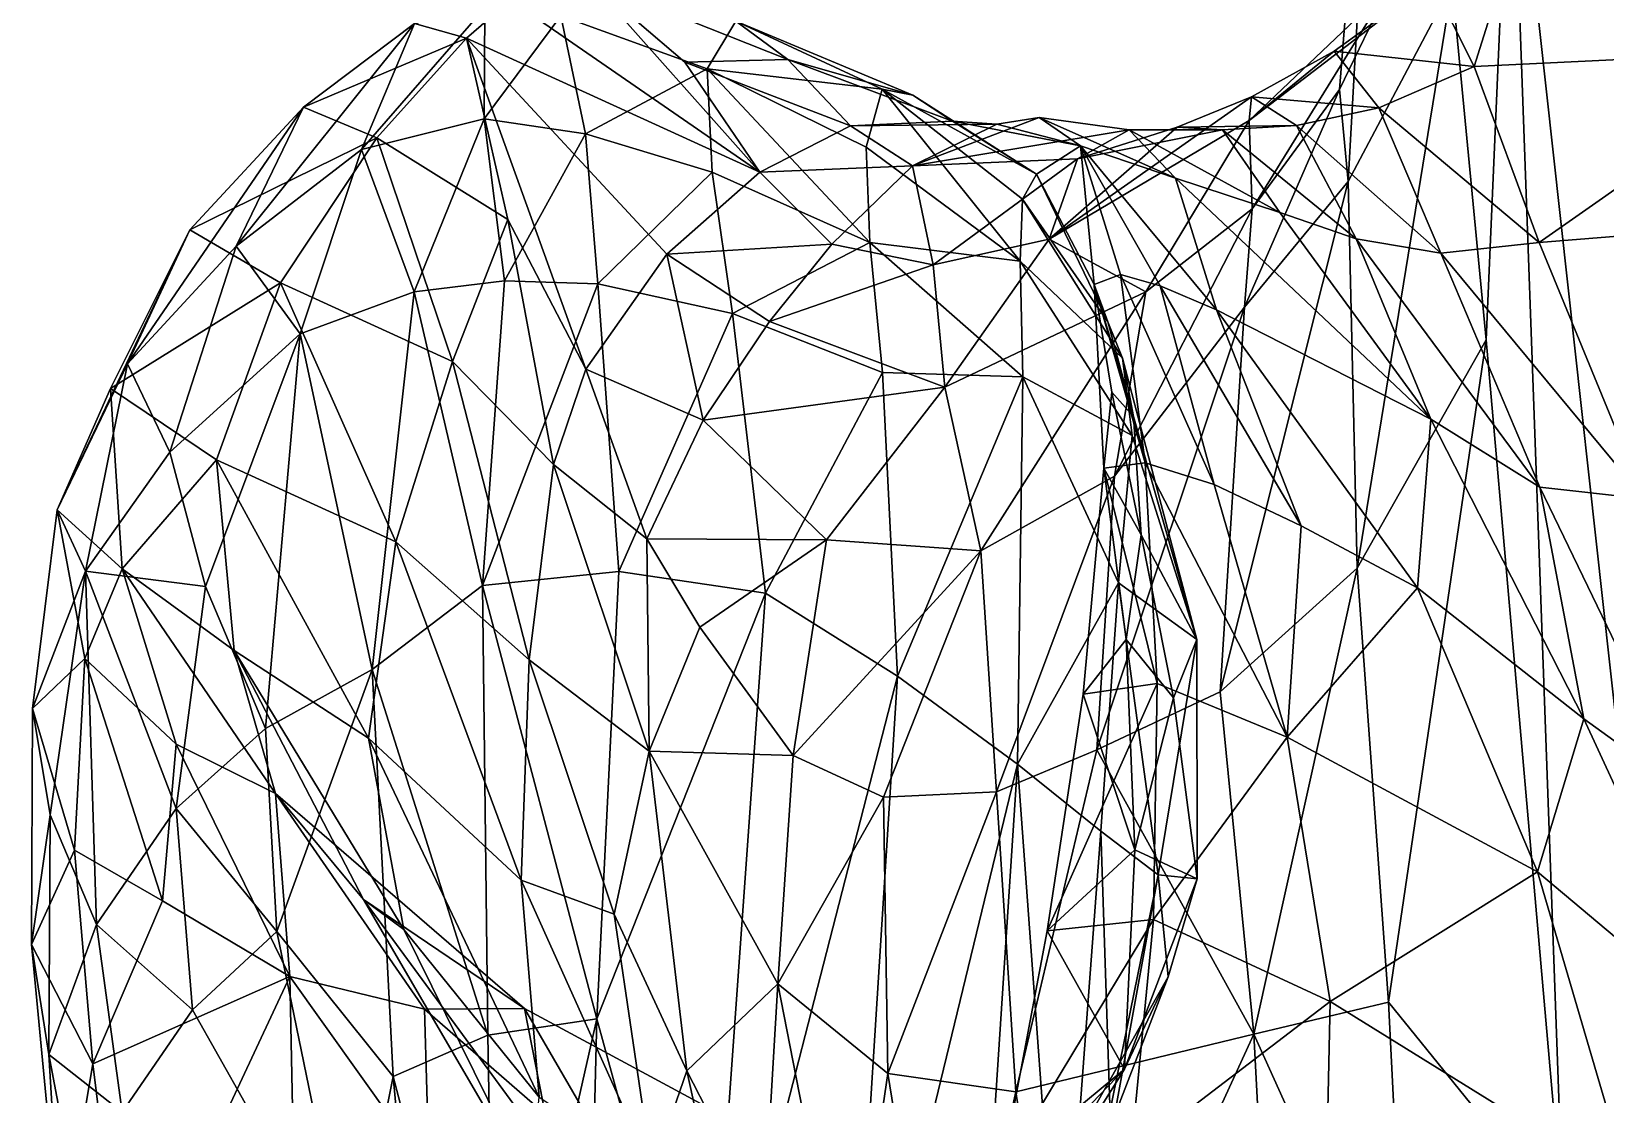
# Model space of a CAD drawing. Extents: x -1.1 to 1.1, y -4.3 to 7.3.
# Drawn here: x -0.6602 to -0.4434, y -1.5817 to -1.4353 of the extents above; entities that cross this region are included whole.
import ezdxf

# ---------------------------------------------------------------- set-up
doc = ezdxf.new("R2010")
doc.units = 0
doc.layers.add('T_REX$LWO', color=1, linetype='CONTINUOUS')

msp = doc.modelspace()

# ---------------------------------------------------------------- linework, layer by layer
at = {"layer": 'T_REX$LWO'}
for points in [[(-0.4257, -1.40792, 3.45188), (-0.36124, -1.44546, 3.61287), (-0.45991, -1.26953, 3.43461)], [(-0.39114, -1.29853, 3.60254), (-0.45991, -1.26953, 3.43461), (-0.36124, -1.44546, 3.61287)], [(-0.48005, -1.44331, 3.14597), (-0.47886, -1.45596, 3.19337), (-0.47366, -1.36311, 3.17914)], [(-0.4733, -1.42931, 3.09593), (-0.48005, -1.44331, 3.14597), (-0.47366, -1.36311, 3.17914)], [(-0.47366, -1.36311, 3.17914), (-0.47886, -1.45596, 3.19337), (-0.46455, -1.4289, 3.241)], [(-0.46455, -1.4289, 3.241), (-0.45985, -1.47778, 3.2816), (-0.45648, -1.39917, 3.32813)], [(-0.44925, -1.59869, 3.29243), (-0.45648, -1.39917, 3.32813), (-0.45985, -1.47778, 3.2816)], [(-0.43593, -1.58484, 3.38319), (-0.45648, -1.39917, 3.32813), (-0.44925, -1.59869, 3.29243)], [(-0.4257, -1.40792, 3.45188), (-0.45648, -1.39917, 3.32813), (-0.43593, -1.58484, 3.38319)], [(-0.45273, -1.4123, 2.99039), (-0.4078, -1.40958, 2.83703), (-0.41473, -1.43789, 2.9551)], [(-0.46151, -1.44014, 2.99179), (-0.46742, -1.42835, 3.0413), (-0.45273, -1.4123, 2.99039)], [(-0.45273, -1.4123, 2.99039), (-0.41473, -1.43789, 2.9551), (-0.46151, -1.44014, 2.99179)], [(-0.55985, -1.45469, 2.85414), (-0.58332, -1.4283, 2.72549), (-0.59421, -1.43094, 2.73567)], [(-0.57019, -1.43952, 2.78632), (-0.55603, -1.43918, 2.76975), (-0.58332, -1.4283, 2.72549)], [(-0.56315, -1.43389, 2.71621), (-0.58332, -1.4283, 2.72549), (-0.55603, -1.43918, 2.76975)], [(-0.55985, -1.45469, 2.85414), (-0.57019, -1.43952, 2.78632), (-0.58332, -1.4283, 2.72549)], [(-0.4733, -1.42931, 3.09593), (-0.46742, -1.42835, 3.0413), (-0.4925, -1.44758, 3.076)], [(-0.46742, -1.42835, 3.0413), (-0.48079, -1.43804, 3.03147), (-0.4925, -1.44758, 3.076)], [(-0.4925, -1.44758, 3.076), (-0.49208, -1.45975, 3.12853), (-0.4733, -1.42931, 3.09593)], [(-0.48005, -1.44331, 3.14597), (-0.4733, -1.42931, 3.09593), (-0.49208, -1.45975, 3.12853)], [(-0.46742, -1.42835, 3.0413), (-0.46151, -1.44014, 2.99179), (-0.48079, -1.43804, 3.03147)], [(-0.47886, -1.45596, 3.19337), (-0.4776, -1.50921, 3.23126), (-0.46455, -1.4289, 3.241)], [(-0.46455, -1.4289, 3.241), (-0.4776, -1.50921, 3.23126), (-0.45985, -1.47778, 3.2816)], [(-0.60743, -1.43423, 2.69529), (-0.59771, -1.43204, 2.68637), (-0.61472, -1.45155, 2.67427)], [(-0.59782, -1.44734, 2.66578), (-0.61472, -1.45155, 2.67427), (-0.59771, -1.43204, 2.68637)], [(-0.60026, -1.43623, 2.7441), (-0.59421, -1.43094, 2.73567), (-0.60743, -1.43423, 2.69529)], [(-0.60026, -1.43623, 2.7441), (-0.55985, -1.45469, 2.85414), (-0.59421, -1.43094, 2.73567)], [(-0.59771, -1.43204, 2.68637), (-0.58725, -1.43317, 2.67955), (-0.59782, -1.44734, 2.66578)], [(-0.61472, -1.45155, 2.67427), (-0.63195, -1.46488, 2.68906), (-0.60743, -1.43423, 2.69529)], [(-0.62268, -1.44576, 2.71026), (-0.60743, -1.43423, 2.69529), (-0.63195, -1.46488, 2.68906)], [(-0.60743, -1.43423, 2.69529), (-0.62268, -1.44576, 2.71026), (-0.60026, -1.43623, 2.7441)], [(-0.58388, -1.44943, 2.66192), (-0.59782, -1.44734, 2.66578), (-0.58725, -1.43317, 2.67955)], [(-0.56711, -1.44045, 2.67788), (-0.58725, -1.43317, 2.67955), (-0.56315, -1.43389, 2.71621)], [(-0.58725, -1.43317, 2.67955), (-0.56711, -1.44045, 2.67788), (-0.58388, -1.44943, 2.66192)], [(-0.56315, -1.43389, 2.71621), (-0.54303, -1.44327, 2.70991), (-0.56711, -1.44045, 2.67788)], [(-0.55603, -1.43918, 2.76975), (-0.53879, -1.44408, 2.74898), (-0.56315, -1.43389, 2.71621)], [(-0.54303, -1.44327, 2.70991), (-0.56315, -1.43389, 2.71621), (-0.53879, -1.44408, 2.74898)], [(-0.61259, -1.44996, 2.75614), (-0.60026, -1.43623, 2.7441), (-0.62268, -1.44576, 2.71026)], [(-0.60026, -1.43623, 2.7441), (-0.61259, -1.44996, 2.75614), (-0.59455, -1.4612, 2.80914)], [(-0.58382, -1.48184, 2.8788), (-0.60026, -1.43623, 2.7441), (-0.59455, -1.4612, 2.80914)], [(-0.58382, -1.48184, 2.8788), (-0.57266, -1.466, 2.86912), (-0.60026, -1.43623, 2.7441)], [(-0.57266, -1.466, 2.86912), (-0.55985, -1.45469, 2.85414), (-0.60026, -1.43623, 2.7441)], [(-0.48079, -1.43804, 3.03147), (-0.49217, -1.44431, 3.01486), (-0.4925, -1.44758, 3.076)], [(-0.48079, -1.43804, 3.03147), (-0.47466, -1.44583, 2.98161), (-0.49217, -1.44431, 3.01486)], [(-0.46151, -1.44014, 2.99179), (-0.47466, -1.44583, 2.98161), (-0.48079, -1.43804, 3.03147)], [(-0.46151, -1.44014, 2.99179), (-0.41473, -1.43789, 2.9551), (-0.45257, -1.46436, 2.94992)], [(-0.41473, -1.43789, 2.9551), (-0.38309, -1.45878, 2.92491), (-0.45257, -1.46436, 2.94992)], [(-0.56644, -1.45469, 2.6627), (-0.58388, -1.44943, 2.66192), (-0.56711, -1.44045, 2.67788)], [(-0.55603, -1.43918, 2.76975), (-0.57019, -1.43952, 2.78632), (-0.54739, -1.44831, 2.8268)], [(-0.55985, -1.45469, 2.85414), (-0.54739, -1.44831, 2.8268), (-0.57019, -1.43952, 2.78632)], [(-0.54521, -1.45127, 2.681), (-0.56711, -1.44045, 2.67788), (-0.54303, -1.44327, 2.70991)], [(-0.54521, -1.45127, 2.681), (-0.54474, -1.46438, 2.66809), (-0.56711, -1.44045, 2.67788)], [(-0.54474, -1.46438, 2.66809), (-0.56644, -1.45469, 2.6627), (-0.56711, -1.44045, 2.67788)], [(-0.54739, -1.44831, 2.8268), (-0.53332, -1.44768, 2.79139), (-0.55603, -1.43918, 2.76975)], [(-0.53879, -1.44408, 2.74898), (-0.55603, -1.43918, 2.76975), (-0.53332, -1.44768, 2.79139)], [(-0.46151, -1.44014, 2.99179), (-0.45257, -1.46436, 2.94992), (-0.47466, -1.44583, 2.98161)], [(-0.524, -1.46695, 2.68737), (-0.54521, -1.45127, 2.681), (-0.54303, -1.44327, 2.70991)], [(-0.53879, -1.44408, 2.74898), (-0.52178, -1.45495, 2.74921), (-0.54303, -1.44327, 2.70991)], [(-0.5237, -1.45839, 2.70639), (-0.54303, -1.44327, 2.70991), (-0.52178, -1.45495, 2.74921)], [(-0.5237, -1.45839, 2.70639), (-0.524, -1.46695, 2.68737), (-0.54303, -1.44327, 2.70991)], [(-0.47886, -1.45596, 3.19337), (-0.48005, -1.44331, 3.14597), (-0.49312, -1.47327, 3.17154)], [(-0.49208, -1.45975, 3.12853), (-0.49312, -1.47327, 3.17154), (-0.48005, -1.44331, 3.14597)], [(-0.53332, -1.44768, 2.79139), (-0.52178, -1.45495, 2.74921), (-0.53879, -1.44408, 2.74898)], [(-0.4925, -1.44758, 3.076), (-0.49217, -1.44431, 3.01486), (-0.52004, -1.4639, 3.01859)], [(-0.49217, -1.44431, 3.01486), (-0.50241, -1.44848, 2.99393), (-0.52004, -1.4639, 3.01859)], [(-0.49217, -1.44431, 3.01486), (-0.48598, -1.44825, 2.96547), (-0.50241, -1.44848, 2.99393)], [(-0.47466, -1.44583, 2.98161), (-0.48598, -1.44825, 2.96547), (-0.49217, -1.44431, 3.01486)], [(-0.63195, -1.46488, 2.68906), (-0.64693, -1.48107, 2.70442), (-0.62268, -1.44576, 2.71026)], [(-0.63834, -1.46265, 2.72689), (-0.62268, -1.44576, 2.71026), (-0.64693, -1.48107, 2.70442)], [(-0.62268, -1.44576, 2.71026), (-0.63834, -1.46265, 2.72689), (-0.61259, -1.44996, 2.75614)], [(-0.59782, -1.44734, 2.66578), (-0.60744, -1.47118, 2.65725), (-0.61472, -1.45155, 2.67427)], [(-0.59501, -1.46964, 2.65351), (-0.60744, -1.47118, 2.65725), (-0.59782, -1.44734, 2.66578)], [(-0.59782, -1.44734, 2.66578), (-0.58388, -1.44943, 2.66192), (-0.59501, -1.46964, 2.65351)], [(-0.53332, -1.44768, 2.79139), (-0.54739, -1.44831, 2.8268), (-0.52724, -1.44806, 2.83034)], [(-0.52141, -1.44714, 2.8653), (-0.52724, -1.44806, 2.83034), (-0.53885, -1.45382, 2.87947)], [(-0.50902, -1.44887, 2.91736), (-0.52141, -1.44714, 2.8653), (-0.53885, -1.45382, 2.87947)], [(-0.52178, -1.45495, 2.74921), (-0.53332, -1.44768, 2.79139), (-0.5157, -1.45107, 2.81149)], [(-0.52724, -1.44806, 2.83034), (-0.5157, -1.45107, 2.81149), (-0.53332, -1.44768, 2.79139)], [(-0.52141, -1.44714, 2.8653), (-0.5157, -1.45107, 2.81149), (-0.52724, -1.44806, 2.83034)], [(-0.50902, -1.44887, 2.91736), (-0.50264, -1.45551, 2.87042), (-0.52141, -1.44714, 2.8653)], [(-0.50264, -1.45551, 2.87042), (-0.5157, -1.45107, 2.81149), (-0.52141, -1.44714, 2.8653)], [(-0.52004, -1.4639, 3.01859), (-0.50672, -1.47115, 3.10373), (-0.4925, -1.44758, 3.076)], [(-0.49208, -1.45975, 3.12853), (-0.4925, -1.44758, 3.076), (-0.50672, -1.47115, 3.10373)], [(-0.47466, -1.44583, 2.98161), (-0.46609, -1.46584, 2.93907), (-0.48598, -1.44825, 2.96547)], [(-0.45257, -1.46436, 2.94992), (-0.46609, -1.46584, 2.93907), (-0.47466, -1.44583, 2.98161)], [(-0.58219, -1.47007, 2.65194), (-0.59501, -1.46964, 2.65351), (-0.58388, -1.44943, 2.66192)], [(-0.58388, -1.44943, 2.66192), (-0.56644, -1.45469, 2.6627), (-0.58219, -1.47007, 2.65194)], [(-0.54739, -1.44831, 2.8268), (-0.55985, -1.45469, 2.85414), (-0.53885, -1.45382, 2.87947)], [(-0.53885, -1.45382, 2.87947), (-0.52724, -1.44806, 2.83034), (-0.54739, -1.44831, 2.8268)], [(-0.51613, -1.45287, 2.96158), (-0.50902, -1.44887, 2.91736), (-0.53885, -1.45382, 2.87947)], [(-0.50241, -1.44848, 2.99393), (-0.51613, -1.45287, 2.96158), (-0.52004, -1.4639, 3.01859)], [(-0.50241, -1.44848, 2.99393), (-0.49617, -1.44886, 2.94543), (-0.51613, -1.45287, 2.96158)], [(-0.49617, -1.44886, 2.94543), (-0.50902, -1.44887, 2.91736), (-0.51613, -1.45287, 2.96158)], [(-0.49617, -1.44886, 2.94543), (-0.48829, -1.46026, 2.9032), (-0.50902, -1.44887, 2.91736)], [(-0.48829, -1.46026, 2.9032), (-0.50264, -1.45551, 2.87042), (-0.50902, -1.44887, 2.91736)], [(-0.48598, -1.44825, 2.96547), (-0.49617, -1.44886, 2.94543), (-0.50241, -1.44848, 2.99393)], [(-0.48598, -1.44825, 2.96547), (-0.47778, -1.46385, 2.92299), (-0.49617, -1.44886, 2.94543)], [(-0.47778, -1.46385, 2.92299), (-0.48829, -1.46026, 2.9032), (-0.49617, -1.44886, 2.94543)], [(-0.46609, -1.46584, 2.93907), (-0.47778, -1.46385, 2.92299), (-0.48598, -1.44825, 2.96547)], [(-0.62585, -1.46993, 2.77158), (-0.61259, -1.44996, 2.75614), (-0.63834, -1.46265, 2.72689)], [(-0.63195, -1.46488, 2.68906), (-0.61472, -1.45155, 2.67427), (-0.62316, -1.47696, 2.66509)], [(-0.61259, -1.44996, 2.75614), (-0.62585, -1.46993, 2.77158), (-0.60218, -1.48077, 2.8197)], [(-0.60744, -1.47118, 2.65725), (-0.62316, -1.47696, 2.66509), (-0.61472, -1.45155, 2.67427)], [(-0.60218, -1.48077, 2.8197), (-0.59455, -1.4612, 2.80914), (-0.61259, -1.44996, 2.75614)], [(-0.54521, -1.45127, 2.681), (-0.524, -1.46695, 2.68737), (-0.54474, -1.46438, 2.66809)], [(-0.5157, -1.45107, 2.81149), (-0.51382, -1.47015, 2.74908), (-0.52178, -1.45495, 2.74921)], [(-0.51021, -1.46878, 2.77489), (-0.51382, -1.47015, 2.74908), (-0.5157, -1.45107, 2.81149)], [(-0.50473, -1.47036, 2.80027), (-0.51021, -1.46878, 2.77489), (-0.5157, -1.45107, 2.81149)], [(-0.50264, -1.45551, 2.87042), (-0.497, -1.47364, 2.8265), (-0.5157, -1.45107, 2.81149)], [(-0.497, -1.47364, 2.8265), (-0.50473, -1.47036, 2.80027), (-0.5157, -1.45107, 2.81149)], [(-0.54997, -1.46459, 2.91178), (-0.53885, -1.45382, 2.87947), (-0.55985, -1.45469, 2.85414)], [(-0.53599, -1.46745, 2.97185), (-0.53885, -1.45382, 2.87947), (-0.54997, -1.46459, 2.91178)], [(-0.51613, -1.45287, 2.96158), (-0.53885, -1.45382, 2.87947), (-0.53599, -1.46745, 2.97185)], [(-0.52004, -1.4639, 3.01859), (-0.51613, -1.45287, 2.96158), (-0.53599, -1.46745, 2.97185)], [(-0.56365, -1.47413, 2.65362), (-0.58219, -1.47007, 2.65194), (-0.56644, -1.45469, 2.6627)], [(-0.54997, -1.46459, 2.91178), (-0.55985, -1.45469, 2.85414), (-0.57266, -1.466, 2.86912)], [(-0.56644, -1.45469, 2.6627), (-0.54474, -1.46438, 2.66809), (-0.56365, -1.47413, 2.65362)], [(-0.52178, -1.45495, 2.74921), (-0.51197, -1.47529, 2.72078), (-0.5237, -1.45839, 2.70639)], [(-0.51197, -1.47529, 2.72078), (-0.52178, -1.45495, 2.74921), (-0.51382, -1.47015, 2.74908)], [(-0.48829, -1.46026, 2.9032), (-0.46746, -1.48872, 2.89279), (-0.50264, -1.45551, 2.87042)], [(-0.46746, -1.48872, 2.89279), (-0.497, -1.47364, 2.8265), (-0.50264, -1.45551, 2.87042)], [(-0.4776, -1.50921, 3.23126), (-0.47886, -1.45596, 3.19337), (-0.49647, -1.52624, 3.20314)], [(-0.49312, -1.47327, 3.17154), (-0.49647, -1.52624, 3.20314), (-0.47886, -1.45596, 3.19337)], [(-0.5237, -1.45839, 2.70639), (-0.50991, -1.48029, 2.70748), (-0.524, -1.46695, 2.68737)], [(-0.50991, -1.48029, 2.70748), (-0.5237, -1.45839, 2.70639), (-0.51197, -1.47529, 2.72078)], [(-0.49312, -1.47327, 3.17154), (-0.49208, -1.45975, 3.12853), (-0.51102, -1.49655, 3.1487)], [(-0.50672, -1.47115, 3.10373), (-0.51102, -1.49655, 3.1487), (-0.49208, -1.45975, 3.12853)], [(-0.47778, -1.46385, 2.92299), (-0.46746, -1.48872, 2.89279), (-0.48829, -1.46026, 2.9032)], [(-0.45257, -1.46436, 2.94992), (-0.38309, -1.45878, 2.92491), (-0.43805, -1.49967, 2.92177)], [(-0.64693, -1.48107, 2.70442), (-0.65661, -1.50117, 2.72077), (-0.63834, -1.46265, 2.72689)], [(-0.64927, -1.48446, 2.74369), (-0.63834, -1.46265, 2.72689), (-0.65661, -1.50117, 2.72077)], [(-0.63834, -1.46265, 2.72689), (-0.64927, -1.48446, 2.74369), (-0.62585, -1.46993, 2.77158)], [(-0.59455, -1.4612, 2.80914), (-0.60218, -1.48077, 2.8197), (-0.58826, -1.49495, 2.88336)], [(-0.58826, -1.49495, 2.88336), (-0.58382, -1.48184, 2.8788), (-0.59455, -1.4612, 2.80914)], [(-0.64693, -1.48107, 2.70442), (-0.63195, -1.46488, 2.68906), (-0.64108, -1.49326, 2.68048)], [(-0.64108, -1.49326, 2.68048), (-0.63195, -1.46488, 2.68906), (-0.62316, -1.47696, 2.66509)], [(-0.55855, -1.47525, 2.92861), (-0.54997, -1.46459, 2.91178), (-0.57266, -1.466, 2.86912)], [(-0.54298, -1.48229, 2.65966), (-0.56365, -1.47413, 2.65362), (-0.54474, -1.46438, 2.66809)], [(-0.53599, -1.46745, 2.97185), (-0.54997, -1.46459, 2.91178), (-0.55855, -1.47525, 2.92861)], [(-0.52365, -1.48285, 2.67463), (-0.54474, -1.46438, 2.66809), (-0.524, -1.46695, 2.68737)], [(-0.54474, -1.46438, 2.66809), (-0.52365, -1.48285, 2.67463), (-0.54298, -1.48229, 2.65966)], [(-0.52004, -1.4639, 3.01859), (-0.53599, -1.46745, 2.97185), (-0.53441, -1.48429, 3.04439)], [(-0.50672, -1.47115, 3.10373), (-0.52004, -1.4639, 3.01859), (-0.53441, -1.48429, 3.04439)], [(-0.46609, -1.46584, 2.93907), (-0.45245, -1.49805, 2.9102), (-0.47778, -1.46385, 2.92299)], [(-0.45245, -1.49805, 2.9102), (-0.46746, -1.48872, 2.89279), (-0.47778, -1.46385, 2.92299)], [(-0.45257, -1.46436, 2.94992), (-0.43805, -1.49967, 2.92177), (-0.46609, -1.46584, 2.93907)], [(-0.56765, -1.48884, 2.94089), (-0.57266, -1.466, 2.86912), (-0.58382, -1.48184, 2.8788)], [(-0.56765, -1.48884, 2.94089), (-0.55855, -1.47525, 2.92861), (-0.57266, -1.466, 2.86912)], [(-0.5086, -1.49096, 2.69303), (-0.524, -1.46695, 2.68737), (-0.50991, -1.48029, 2.70748)], [(-0.524, -1.46695, 2.68737), (-0.5086, -1.49096, 2.69303), (-0.52365, -1.48285, 2.67463)], [(-0.43805, -1.49967, 2.92177), (-0.45245, -1.49805, 2.9102), (-0.46609, -1.46584, 2.93907)], [(-0.53441, -1.48429, 3.04439), (-0.53599, -1.46745, 2.97185), (-0.55855, -1.47525, 2.92861)], [(-0.51021, -1.46878, 2.77489), (-0.5068, -1.49472, 2.75845), (-0.51382, -1.47015, 2.74908)], [(-0.49729, -1.49772, 2.78552), (-0.5068, -1.49472, 2.75845), (-0.51021, -1.46878, 2.77489)], [(-0.50473, -1.47036, 2.80027), (-0.49729, -1.49772, 2.78552), (-0.51021, -1.46878, 2.77489)], [(-0.63466, -1.49428, 2.78559), (-0.62585, -1.46993, 2.77158), (-0.64927, -1.48446, 2.74369)], [(-0.62585, -1.46993, 2.77158), (-0.63466, -1.49428, 2.78559), (-0.61, -1.50559, 2.83206)], [(-0.61, -1.50559, 2.83206), (-0.60218, -1.48077, 2.8197), (-0.62585, -1.46993, 2.77158)], [(-0.60744, -1.47118, 2.65725), (-0.61326, -1.52317, 2.64193), (-0.62316, -1.47696, 2.66509)], [(-0.59807, -1.51162, 2.64041), (-0.61326, -1.52317, 2.64193), (-0.60744, -1.47118, 2.65725)], [(-0.59501, -1.46964, 2.65351), (-0.59807, -1.51162, 2.64041), (-0.60744, -1.47118, 2.65725)], [(-0.59501, -1.46964, 2.65351), (-0.58219, -1.47007, 2.65194), (-0.59807, -1.51162, 2.64041)], [(-0.57927, -1.50967, 2.63904), (-0.59807, -1.51162, 2.64041), (-0.58219, -1.47007, 2.65194)], [(-0.58219, -1.47007, 2.65194), (-0.56365, -1.47413, 2.65362), (-0.57927, -1.50967, 2.63904)], [(-0.53441, -1.48429, 3.04439), (-0.52945, -1.50684, 3.11399), (-0.50672, -1.47115, 3.10373)], [(-0.51102, -1.49655, 3.1487), (-0.50672, -1.47115, 3.10373), (-0.52945, -1.50684, 3.11399)], [(-0.50844, -1.48834, 2.72314), (-0.51197, -1.47529, 2.72078), (-0.51382, -1.47015, 2.74908)], [(-0.51382, -1.47015, 2.74908), (-0.5114, -1.48498, 2.73458), (-0.50844, -1.48834, 2.72314)], [(-0.51382, -1.47015, 2.74908), (-0.5125, -1.49545, 2.73433), (-0.5114, -1.48498, 2.73458)], [(-0.5068, -1.49472, 2.75845), (-0.5125, -1.49545, 2.73433), (-0.51382, -1.47015, 2.74908)], [(-0.497, -1.47364, 2.8265), (-0.48534, -1.50338, 2.81299), (-0.50473, -1.47036, 2.80027)], [(-0.48534, -1.50338, 2.81299), (-0.49729, -1.49772, 2.78552), (-0.50473, -1.47036, 2.80027)], [(-0.49647, -1.52624, 3.20314), (-0.49312, -1.47327, 3.17154), (-0.51345, -1.53424, 3.17818)], [(-0.51102, -1.49655, 3.1487), (-0.51345, -1.53424, 3.17818), (-0.49312, -1.47327, 3.17154)], [(-0.46746, -1.48872, 2.89279), (-0.46933, -1.51195, 2.84389), (-0.497, -1.47364, 2.8265)], [(-0.46933, -1.51195, 2.84389), (-0.48534, -1.50338, 2.81299), (-0.497, -1.47364, 2.8265)], [(-0.55909, -1.51264, 2.64129), (-0.57927, -1.50967, 2.63904), (-0.56365, -1.47413, 2.65362)], [(-0.53441, -1.48429, 3.04439), (-0.55855, -1.47525, 2.92861), (-0.56765, -1.48884, 2.94089)], [(-0.56365, -1.47413, 2.65362), (-0.54298, -1.48229, 2.65966), (-0.55909, -1.51264, 2.64129)], [(-0.51197, -1.47529, 2.72078), (-0.50844, -1.48834, 2.72314), (-0.50991, -1.48029, 2.70748)], [(-0.64108, -1.49326, 2.68048), (-0.62316, -1.47696, 2.66509), (-0.63617, -1.51173, 2.66519)], [(-0.62792, -1.53128, 2.64915), (-0.63617, -1.51173, 2.66519), (-0.62316, -1.47696, 2.66509)], [(-0.61326, -1.52317, 2.64193), (-0.62792, -1.53128, 2.64915), (-0.62316, -1.47696, 2.66509)], [(-0.45985, -1.47778, 3.2816), (-0.4776, -1.50921, 3.23126), (-0.47332, -1.56899, 3.25353)], [(-0.45985, -1.47778, 3.2816), (-0.47332, -1.56899, 3.25353), (-0.44925, -1.59869, 3.29243)], [(-0.65661, -1.50117, 2.72077), (-0.64693, -1.48107, 2.70442), (-0.6527, -1.50963, 2.69131)], [(-0.6527, -1.50963, 2.69131), (-0.64693, -1.48107, 2.70442), (-0.64108, -1.49326, 2.68048)], [(-0.60218, -1.48077, 2.8197), (-0.61, -1.50559, 2.83206), (-0.59162, -1.52185, 2.89194)], [(-0.59162, -1.52185, 2.89194), (-0.58826, -1.49495, 2.88336), (-0.60218, -1.48077, 2.8197)], [(-0.57542, -1.50519, 2.94965), (-0.58382, -1.48184, 2.8788), (-0.58826, -1.49495, 2.88336)], [(-0.57542, -1.50519, 2.94965), (-0.56765, -1.48884, 2.94089), (-0.58382, -1.48184, 2.8788)], [(-0.54093, -1.52411, 2.64502), (-0.55909, -1.51264, 2.64129), (-0.54298, -1.48229, 2.65966)], [(-0.54298, -1.48229, 2.65966), (-0.52365, -1.48285, 2.67463), (-0.54093, -1.52411, 2.64502)], [(-0.49972, -1.51903, 2.70858), (-0.50991, -1.48029, 2.70748), (-0.50844, -1.48834, 2.72314)], [(-0.50991, -1.48029, 2.70748), (-0.49972, -1.51903, 2.70858), (-0.5086, -1.49096, 2.69303)], [(-0.64765, -1.50932, 2.75679), (-0.64927, -1.48446, 2.74369), (-0.65661, -1.50117, 2.72077)], [(-0.64927, -1.48446, 2.74369), (-0.64765, -1.50932, 2.75679), (-0.63466, -1.49428, 2.78559)], [(-0.55069, -1.50532, 3.04528), (-0.53441, -1.48429, 3.04439), (-0.56765, -1.48884, 2.94089)], [(-0.52945, -1.50684, 3.11399), (-0.53441, -1.48429, 3.04439), (-0.55069, -1.50532, 3.04528)], [(-0.52441, -1.5362, 2.65419), (-0.54093, -1.52411, 2.64502), (-0.52365, -1.48285, 2.67463)], [(-0.52365, -1.48285, 2.67463), (-0.51048, -1.51125, 2.6818), (-0.52441, -1.5362, 2.65419)], [(-0.51048, -1.51125, 2.6818), (-0.52365, -1.48285, 2.67463), (-0.5086, -1.49096, 2.69303)], [(-0.5114, -1.48498, 2.73458), (-0.5125, -1.49545, 2.73433), (-0.50736, -1.50462, 2.72372)], [(-0.50736, -1.50462, 2.72372), (-0.50844, -1.48834, 2.72314), (-0.5114, -1.48498, 2.73458)], [(-0.55069, -1.50532, 3.04528), (-0.56765, -1.48884, 2.94089), (-0.57542, -1.50519, 2.94965)], [(-0.50844, -1.48834, 2.72314), (-0.50736, -1.50462, 2.72372), (-0.49972, -1.51903, 2.70858)], [(-0.44642, -1.52997, 2.88576), (-0.46933, -1.51195, 2.84389), (-0.46746, -1.48872, 2.89279)], [(-0.46746, -1.48872, 2.89279), (-0.45245, -1.49805, 2.9102), (-0.44642, -1.52997, 2.88576)], [(-0.5086, -1.49096, 2.69303), (-0.49972, -1.51903, 2.70858), (-0.51048, -1.51125, 2.6818)], [(-0.6527, -1.50963, 2.69131), (-0.64108, -1.49326, 2.68048), (-0.63617, -1.51173, 2.66519)], [(-0.63226, -1.52058, 2.79363), (-0.63466, -1.49428, 2.78559), (-0.64765, -1.50932, 2.75679)], [(-0.61374, -1.53265, 2.8408), (-0.61, -1.50559, 2.83206), (-0.63466, -1.49428, 2.78559)], [(-0.63466, -1.49428, 2.78559), (-0.63226, -1.52058, 2.79363), (-0.61374, -1.53265, 2.8408)], [(-0.58826, -1.49495, 2.88336), (-0.59162, -1.52185, 2.89194), (-0.57511, -1.5344, 2.98849)], [(-0.57511, -1.5344, 2.98849), (-0.57542, -1.50519, 2.94965), (-0.58826, -1.49495, 2.88336)], [(-0.5068, -1.49472, 2.75845), (-0.50514, -1.52511, 2.75297), (-0.5125, -1.49545, 2.73433)], [(-0.49729, -1.49772, 2.78552), (-0.48726, -1.53248, 2.7901), (-0.5068, -1.49472, 2.75845)], [(-0.48726, -1.53248, 2.7901), (-0.50514, -1.52511, 2.75297), (-0.5068, -1.49472, 2.75845)], [(-0.52945, -1.50684, 3.11399), (-0.5273, -1.54004, 3.15033), (-0.51102, -1.49655, 3.1487)], [(-0.51345, -1.53424, 3.17818), (-0.51102, -1.49655, 3.1487), (-0.5273, -1.54004, 3.15033)], [(-0.51534, -1.52655, 2.72615), (-0.50945, -1.51906, 2.72418), (-0.5125, -1.49545, 2.73433)], [(-0.50514, -1.52511, 2.75297), (-0.51534, -1.52655, 2.72615), (-0.5125, -1.49545, 2.73433)], [(-0.50945, -1.51906, 2.72418), (-0.50736, -1.50462, 2.72372), (-0.5125, -1.49545, 2.73433)], [(-0.49729, -1.49772, 2.78552), (-0.48534, -1.50338, 2.81299), (-0.48726, -1.53248, 2.7901)], [(-0.43206, -1.54033, 2.90427), (-0.44642, -1.52997, 2.88576), (-0.45245, -1.49805, 2.9102)], [(-0.45245, -1.49805, 2.9102), (-0.43805, -1.49967, 2.92177), (-0.43206, -1.54033, 2.90427)], [(-0.66003, -1.52853, 2.70894), (-0.65661, -1.50117, 2.72077), (-0.6527, -1.50963, 2.69131)], [(-0.65281, -1.52164, 2.73784), (-0.65661, -1.50117, 2.72077), (-0.66003, -1.52853, 2.70894)], [(-0.65281, -1.52164, 2.73784), (-0.64765, -1.50932, 2.75679), (-0.65661, -1.50117, 2.72077)], [(-0.48534, -1.50338, 2.81299), (-0.46933, -1.51195, 2.84389), (-0.48726, -1.53248, 2.7901)], [(-0.61, -1.50559, 2.83206), (-0.61374, -1.53265, 2.8408), (-0.59274, -1.55218, 2.90023)], [(-0.59274, -1.55218, 2.90023), (-0.59162, -1.52185, 2.89194), (-0.61, -1.50559, 2.83206)], [(-0.56814, -1.51733, 2.99912), (-0.57542, -1.50519, 2.94965), (-0.57511, -1.5344, 2.98849)], [(-0.56814, -1.51733, 2.99912), (-0.55069, -1.50532, 3.04528), (-0.57542, -1.50519, 2.94965)], [(-0.5553, -1.53503, 3.07815), (-0.55069, -1.50532, 3.04528), (-0.56814, -1.51733, 2.99912)], [(-0.52945, -1.50684, 3.11399), (-0.55069, -1.50532, 3.04528), (-0.5553, -1.53503, 3.07815)], [(-0.50736, -1.50462, 2.72372), (-0.50945, -1.51906, 2.72418), (-0.50291, -1.52706, 2.71957)], [(-0.50291, -1.52706, 2.71957), (-0.49972, -1.51903, 2.70858), (-0.50736, -1.50462, 2.72372)], [(-0.54284, -1.54075, 3.121), (-0.52945, -1.50684, 3.11399), (-0.5553, -1.53503, 3.07815)], [(-0.5273, -1.54004, 3.15033), (-0.52945, -1.50684, 3.11399), (-0.54284, -1.54075, 3.121)], [(-0.66003, -1.52853, 2.70894), (-0.6527, -1.50963, 2.69131), (-0.65758, -1.54318, 2.68861)], [(-0.65758, -1.54318, 2.68861), (-0.6527, -1.50963, 2.69131), (-0.65119, -1.55827, 2.66886)], [(-0.64765, -1.50932, 2.75679), (-0.65281, -1.52164, 2.73784), (-0.64025, -1.53345, 2.75086)], [(-0.65119, -1.55827, 2.66886), (-0.6527, -1.50963, 2.69131), (-0.64023, -1.54231, 2.65814)], [(-0.6527, -1.50963, 2.69131), (-0.63617, -1.51173, 2.66519), (-0.64023, -1.54231, 2.65814)], [(-0.64765, -1.50932, 2.75679), (-0.64025, -1.53345, 2.75086), (-0.62657, -1.54027, 2.76458)], [(-0.64765, -1.50932, 2.75679), (-0.62657, -1.54027, 2.76458), (-0.63226, -1.52058, 2.79363)], [(-0.57927, -1.50967, 2.63904), (-0.58229, -1.57129, 2.61034), (-0.59807, -1.51162, 2.64041)], [(-0.57927, -1.50967, 2.63904), (-0.55909, -1.51264, 2.64129), (-0.58229, -1.57129, 2.61034)], [(-0.49647, -1.52624, 3.20314), (-0.49184, -1.57338, 3.21911), (-0.4776, -1.50921, 3.23126)], [(-0.47332, -1.56899, 3.25353), (-0.4776, -1.50921, 3.23126), (-0.49184, -1.57338, 3.21911)], [(-0.62792, -1.53128, 2.64915), (-0.64023, -1.54231, 2.65814), (-0.63617, -1.51173, 2.66519)], [(-0.59807, -1.51162, 2.64041), (-0.59734, -1.57351, 2.61255), (-0.61326, -1.52317, 2.64193)], [(-0.58229, -1.57129, 2.61034), (-0.59734, -1.57351, 2.61255), (-0.59807, -1.51162, 2.64041)], [(-0.56723, -1.62646, 2.58883), (-0.58229, -1.57129, 2.61034), (-0.55909, -1.51264, 2.64129)], [(-0.55909, -1.51264, 2.64129), (-0.54093, -1.52411, 2.64502), (-0.56723, -1.62646, 2.58883)], [(-0.51293, -1.54543, 2.66944), (-0.52441, -1.5362, 2.65419), (-0.51048, -1.51125, 2.6818)], [(-0.51048, -1.51125, 2.6818), (-0.50501, -1.55143, 2.69285), (-0.51293, -1.54543, 2.66944)], [(-0.50501, -1.55143, 2.69285), (-0.51048, -1.51125, 2.6818), (-0.49972, -1.51903, 2.70858)], [(-0.45281, -1.55103, 2.84946), (-0.48726, -1.53248, 2.7901), (-0.46933, -1.51195, 2.84389)], [(-0.46933, -1.51195, 2.84389), (-0.44642, -1.52997, 2.88576), (-0.45281, -1.55103, 2.84946)], [(-0.5553, -1.53503, 3.07815), (-0.56814, -1.51733, 2.99912), (-0.57511, -1.5344, 2.98849)], [(-0.50945, -1.51906, 2.72418), (-0.51534, -1.52655, 2.72615), (-0.50825, -1.548, 2.72424)], [(-0.50825, -1.548, 2.72424), (-0.50291, -1.52706, 2.71957), (-0.50945, -1.51906, 2.72418)], [(-0.49972, -1.51903, 2.70858), (-0.49965, -1.55198, 2.72204), (-0.50501, -1.55143, 2.69285)], [(-0.49965, -1.55198, 2.72204), (-0.49972, -1.51903, 2.70858), (-0.50291, -1.52706, 2.71957)], [(-0.63226, -1.52058, 2.79363), (-0.61442, -1.55486, 2.80036), (-0.60888, -1.55897, 2.84045)], [(-0.61442, -1.55486, 2.80036), (-0.63226, -1.52058, 2.79363), (-0.62657, -1.54027, 2.76458)], [(-0.60888, -1.55897, 2.84045), (-0.61374, -1.53265, 2.8408), (-0.63226, -1.52058, 2.79363)], [(-0.65421, -1.54805, 2.72313), (-0.65281, -1.52164, 2.73784), (-0.66003, -1.52853, 2.70894)], [(-0.65421, -1.54805, 2.72313), (-0.64209, -1.55501, 2.73409), (-0.65281, -1.52164, 2.73784)], [(-0.65281, -1.52164, 2.73784), (-0.64209, -1.55501, 2.73409), (-0.64025, -1.53345, 2.75086)], [(-0.61326, -1.52317, 2.64193), (-0.62635, -1.55925, 2.63778), (-0.62792, -1.53128, 2.64915)], [(-0.61326, -1.52317, 2.64193), (-0.61037, -1.57922, 2.61811), (-0.62635, -1.55925, 2.63778)], [(-0.59734, -1.57351, 2.61255), (-0.61037, -1.57922, 2.61811), (-0.61326, -1.52317, 2.64193)], [(-0.59162, -1.52185, 2.89194), (-0.59274, -1.55218, 2.90023), (-0.57993, -1.55687, 2.96371)], [(-0.57993, -1.55687, 2.96371), (-0.57511, -1.5344, 2.98849), (-0.59162, -1.52185, 2.89194)], [(-0.54775, -1.63249, 2.59676), (-0.56723, -1.62646, 2.58883), (-0.54093, -1.52411, 2.64502)], [(-0.54093, -1.52411, 2.64502), (-0.52441, -1.5362, 2.65419), (-0.54775, -1.63249, 2.59676)], [(-0.51534, -1.52655, 2.72615), (-0.50514, -1.52511, 2.75297), (-0.52032, -1.55914, 2.73036)], [(-0.50565, -1.55761, 2.75891), (-0.52032, -1.55914, 2.73036), (-0.50514, -1.52511, 2.75297)], [(-0.50514, -1.52511, 2.75297), (-0.48726, -1.53248, 2.7901), (-0.50565, -1.55761, 2.75891)], [(-0.52032, -1.55914, 2.73036), (-0.50825, -1.548, 2.72424), (-0.51534, -1.52655, 2.72615)], [(-0.51345, -1.53424, 3.17818), (-0.49184, -1.57338, 3.21911), (-0.49647, -1.52624, 3.20314)], [(-0.50291, -1.52706, 2.71957), (-0.50825, -1.548, 2.72424), (-0.49965, -1.55198, 2.72204)], [(-0.66015, -1.56106, 2.70152), (-0.66003, -1.52853, 2.70894), (-0.65758, -1.54318, 2.68861)], [(-0.65421, -1.54805, 2.72313), (-0.66003, -1.52853, 2.70894), (-0.66015, -1.56106, 2.70152)], [(-0.42646, -1.57315, 2.89755), (-0.45281, -1.55103, 2.84946), (-0.44642, -1.52997, 2.88576)], [(-0.44642, -1.52997, 2.88576), (-0.43206, -1.54033, 2.90427), (-0.42646, -1.57315, 2.89755)], [(-0.62792, -1.53128, 2.64915), (-0.62635, -1.55925, 2.63778), (-0.64023, -1.54231, 2.65814)], [(-0.64209, -1.55501, 2.73409), (-0.62456, -1.56546, 2.74742), (-0.64025, -1.53345, 2.75086)], [(-0.64025, -1.53345, 2.75086), (-0.62456, -1.56546, 2.74742), (-0.62657, -1.54027, 2.76458)], [(-0.59025, -1.58208, 2.90225), (-0.59274, -1.55218, 2.90023), (-0.61374, -1.53265, 2.8408)], [(-0.61374, -1.53265, 2.8408), (-0.60888, -1.55897, 2.84045), (-0.59025, -1.58208, 2.90225)], [(-0.56991, -1.57846, 3.01553), (-0.57511, -1.5344, 2.98849), (-0.57993, -1.55687, 2.96371)], [(-0.57511, -1.5344, 2.98849), (-0.56991, -1.57846, 3.01553), (-0.55738, -1.56647, 3.08851)], [(-0.55738, -1.56647, 3.08851), (-0.5553, -1.53503, 3.07815), (-0.57511, -1.5344, 2.98849)], [(-0.5273, -1.54004, 3.15033), (-0.52461, -1.58132, 3.16864), (-0.51345, -1.53424, 3.17818)], [(-0.49184, -1.57338, 3.21911), (-0.51345, -1.53424, 3.17818), (-0.52461, -1.58132, 3.16864)], [(-0.48134, -1.56887, 2.80095), (-0.50565, -1.55761, 2.75891), (-0.48726, -1.53248, 2.7901)], [(-0.48726, -1.53248, 2.7901), (-0.45281, -1.55103, 2.84946), (-0.48134, -1.56887, 2.80095)], [(-0.54284, -1.54075, 3.121), (-0.5553, -1.53503, 3.07815), (-0.55738, -1.56647, 3.08851)], [(-0.53009, -1.62317, 2.61716), (-0.54775, -1.63249, 2.59676), (-0.52441, -1.5362, 2.65419)], [(-0.52441, -1.5362, 2.65419), (-0.5184, -1.61835, 2.64015), (-0.53009, -1.62317, 2.61716)], [(-0.5184, -1.61835, 2.64015), (-0.52441, -1.5362, 2.65419), (-0.51293, -1.54543, 2.66944)], [(-0.60605, -1.56993, 2.76108), (-0.59228, -1.56986, 2.76417), (-0.62657, -1.54027, 2.76458)], [(-0.62456, -1.56546, 2.74742), (-0.60605, -1.56993, 2.76108), (-0.62657, -1.54027, 2.76458)], [(-0.62657, -1.54027, 2.76458), (-0.59228, -1.56986, 2.76417), (-0.61442, -1.55486, 2.80036)], [(-0.54223, -1.57879, 3.13678), (-0.54284, -1.54075, 3.121), (-0.55738, -1.56647, 3.08851)], [(-0.54284, -1.54075, 3.121), (-0.54223, -1.57879, 3.13678), (-0.5273, -1.54004, 3.15033)], [(-0.52461, -1.58132, 3.16864), (-0.5273, -1.54004, 3.15033), (-0.54223, -1.57879, 3.13678)], [(-0.64023, -1.54231, 2.65814), (-0.63797, -1.57002, 2.64747), (-0.65119, -1.55827, 2.66886)], [(-0.62635, -1.55925, 2.63778), (-0.63797, -1.57002, 2.64747), (-0.64023, -1.54231, 2.65814)], [(-0.66015, -1.56106, 2.70152), (-0.65758, -1.54318, 2.68861), (-0.65778, -1.57619, 2.67987)], [(-0.65778, -1.57619, 2.67987), (-0.65758, -1.54318, 2.68861), (-0.65119, -1.55827, 2.66886)], [(-0.51293, -1.54543, 2.66944), (-0.51152, -1.58736, 2.67439), (-0.5184, -1.61835, 2.64015)], [(-0.50501, -1.55143, 2.69285), (-0.51152, -1.58736, 2.67439), (-0.51293, -1.54543, 2.66944)], [(-0.6517, -1.57749, 2.71503), (-0.65421, -1.54805, 2.72313), (-0.66015, -1.56106, 2.70152)], [(-0.65421, -1.54805, 2.72313), (-0.6517, -1.57749, 2.71503), (-0.64209, -1.55501, 2.73409)], [(-0.50825, -1.548, 2.72424), (-0.52032, -1.55914, 2.73036), (-0.50967, -1.57822, 2.73548)], [(-0.50967, -1.57822, 2.73548), (-0.49965, -1.55198, 2.72204), (-0.50825, -1.548, 2.72424)], [(-0.51152, -1.58736, 2.67439), (-0.50501, -1.55143, 2.69285), (-0.51266, -1.58882, 2.69811)], [(-0.50366, -1.56551, 2.71579), (-0.51266, -1.58882, 2.69811), (-0.50501, -1.55143, 2.69285)], [(-0.50366, -1.56551, 2.71579), (-0.50501, -1.55143, 2.69285), (-0.49965, -1.55198, 2.72204)], [(-0.44002, -1.59449, 2.86803), (-0.48134, -1.56887, 2.80095), (-0.45281, -1.55103, 2.84946)], [(-0.45281, -1.55103, 2.84946), (-0.42646, -1.57315, 2.89755), (-0.44002, -1.59449, 2.86803)], [(-0.57471, -1.59228, 2.96785), (-0.57993, -1.55687, 2.96371), (-0.59274, -1.55218, 2.90023)], [(-0.59274, -1.55218, 2.90023), (-0.59025, -1.58208, 2.90225), (-0.57471, -1.59228, 2.96785)], [(-0.50366, -1.56551, 2.71579), (-0.49965, -1.55198, 2.72204), (-0.50967, -1.57822, 2.73548)], [(-0.6517, -1.57749, 2.71503), (-0.62456, -1.56546, 2.74742), (-0.64209, -1.55501, 2.73409)], [(-0.61442, -1.55486, 2.80036), (-0.58819, -1.59063, 2.80076), (-0.59149, -1.59417, 2.86487)], [(-0.58819, -1.59063, 2.80076), (-0.61442, -1.55486, 2.80036), (-0.59228, -1.56986, 2.76417)], [(-0.59149, -1.59417, 2.86487), (-0.60888, -1.55897, 2.84045), (-0.61442, -1.55486, 2.80036)], [(-0.57993, -1.55687, 2.96371), (-0.57471, -1.59228, 2.96785), (-0.56991, -1.57846, 3.01553)], [(-0.52032, -1.55914, 2.73036), (-0.50565, -1.55761, 2.75891), (-0.52656, -1.59222, 2.7472)], [(-0.50877, -1.58986, 2.77678), (-0.52656, -1.59222, 2.7472), (-0.50565, -1.55761, 2.75891)], [(-0.50565, -1.55761, 2.75891), (-0.48134, -1.56887, 2.80095), (-0.50877, -1.58986, 2.77678)], [(-0.65119, -1.55827, 2.66886), (-0.64767, -1.58414, 2.6589), (-0.65778, -1.57619, 2.67987)], [(-0.64767, -1.58414, 2.6589), (-0.65119, -1.55827, 2.66886), (-0.63797, -1.57002, 2.64747)], [(-0.62635, -1.55925, 2.63778), (-0.61622, -1.60859, 2.61631), (-0.63797, -1.57002, 2.64747)], [(-0.61037, -1.57922, 2.61811), (-0.61622, -1.60859, 2.61631), (-0.62635, -1.55925, 2.63778)], [(-0.59149, -1.59417, 2.86487), (-0.59025, -1.58208, 2.90225), (-0.60888, -1.55897, 2.84045)], [(-0.52656, -1.59222, 2.7472), (-0.50967, -1.57822, 2.73548), (-0.52032, -1.55914, 2.73036)], [(-0.65612, -1.6035, 2.68767), (-0.66015, -1.56106, 2.70152), (-0.65778, -1.57619, 2.67987)], [(-0.6517, -1.57749, 2.71503), (-0.66015, -1.56106, 2.70152), (-0.65612, -1.6035, 2.68767)], [(-0.6517, -1.57749, 2.71503), (-0.64722, -1.61389, 2.70175), (-0.62456, -1.56546, 2.74742)], [(-0.64722, -1.61389, 2.70175), (-0.62353, -1.61738, 2.71995), (-0.62456, -1.56546, 2.74742)], [(-0.62456, -1.56546, 2.74742), (-0.60538, -1.59233, 2.74654), (-0.60605, -1.56993, 2.76108)], [(-0.62456, -1.56546, 2.74742), (-0.62353, -1.61738, 2.71995), (-0.60538, -1.59233, 2.74654)], [(-0.55933, -1.59909, 3.0621), (-0.55738, -1.56647, 3.08851), (-0.56991, -1.57846, 3.01553)], [(-0.54772, -1.61595, 3.10361), (-0.55738, -1.56647, 3.08851), (-0.55933, -1.59909, 3.0621)], [(-0.55738, -1.56647, 3.08851), (-0.54772, -1.61595, 3.10361), (-0.54223, -1.57879, 3.13678)], [(-0.51266, -1.58882, 2.69811), (-0.50366, -1.56551, 2.71579), (-0.52165, -1.59736, 2.71645)], [(-0.50967, -1.57822, 2.73548), (-0.52165, -1.59736, 2.71645), (-0.50366, -1.56551, 2.71579)], [(-0.48209, -1.60286, 2.81837), (-0.50877, -1.58986, 2.77678), (-0.48134, -1.56887, 2.80095)], [(-0.47332, -1.56899, 3.25353), (-0.49184, -1.57338, 3.21911), (-0.47074, -1.6201, 3.23788)], [(-0.48134, -1.56887, 2.80095), (-0.44002, -1.59449, 2.86803), (-0.48209, -1.60286, 2.81837)], [(-0.47332, -1.56899, 3.25353), (-0.47074, -1.6201, 3.23788), (-0.44925, -1.59869, 3.29243)], [(-0.63797, -1.57002, 2.64747), (-0.61622, -1.60859, 2.61631), (-0.64767, -1.58414, 2.6589)], [(-0.60605, -1.56993, 2.76108), (-0.57813, -1.59421, 2.75764), (-0.59228, -1.56986, 2.76417)], [(-0.60538, -1.59233, 2.74654), (-0.57813, -1.59421, 2.75764), (-0.60605, -1.56993, 2.76108)], [(-0.57813, -1.59421, 2.75764), (-0.55649, -1.58918, 2.75796), (-0.59228, -1.56986, 2.76417)], [(-0.59228, -1.56986, 2.76417), (-0.55649, -1.58918, 2.75796), (-0.58819, -1.59063, 2.80076)], [(-0.58229, -1.57129, 2.61034), (-0.59626, -1.63293, 2.58793), (-0.59734, -1.57351, 2.61255)], [(-0.58229, -1.57129, 2.61034), (-0.58438, -1.65459, 2.57606), (-0.59626, -1.63293, 2.58793)], [(-0.58229, -1.57129, 2.61034), (-0.56723, -1.62646, 2.58883), (-0.58438, -1.65459, 2.57606)], [(-0.49184, -1.57338, 3.21911), (-0.52461, -1.58132, 3.16864), (-0.51722, -1.6287, 3.17299)], [(-0.51722, -1.6287, 3.17299), (-0.48924, -1.62303, 3.21325), (-0.49184, -1.57338, 3.21911)], [(-0.48924, -1.62303, 3.21325), (-0.47074, -1.6201, 3.23788), (-0.49184, -1.57338, 3.21911)], [(-0.59734, -1.57351, 2.61255), (-0.59626, -1.63293, 2.58793), (-0.61037, -1.57922, 2.61811)], [(-0.65778, -1.57619, 2.67987), (-0.65305, -1.60119, 2.67112), (-0.65612, -1.6035, 2.68767)], [(-0.65305, -1.60119, 2.67112), (-0.65778, -1.57619, 2.67987), (-0.64767, -1.58414, 2.6589)], [(-0.64722, -1.61389, 2.70175), (-0.6517, -1.57749, 2.71503), (-0.65612, -1.6035, 2.68767)], [(-0.61037, -1.57922, 2.61811), (-0.60763, -1.6085, 2.60634), (-0.61622, -1.60859, 2.61631)], [(-0.59626, -1.63293, 2.58793), (-0.60763, -1.6085, 2.60634), (-0.61037, -1.57922, 2.61811)], [(-0.56151, -1.61666, 3.01566), (-0.56991, -1.57846, 3.01553), (-0.57471, -1.59228, 2.96785)], [(-0.56991, -1.57846, 3.01553), (-0.56151, -1.61666, 3.01566), (-0.55933, -1.59909, 3.0621)], [(-0.53458, -1.62615, 3.14008), (-0.54223, -1.57879, 3.13678), (-0.54772, -1.61595, 3.10361)], [(-0.52461, -1.58132, 3.16864), (-0.54223, -1.57879, 3.13678), (-0.53458, -1.62615, 3.14008)], [(-0.52165, -1.59736, 2.71645), (-0.50967, -1.57822, 2.73548), (-0.5368, -1.60643, 2.72909)], [(-0.52656, -1.59222, 2.7472), (-0.5368, -1.60643, 2.72909), (-0.50967, -1.57822, 2.73548)], [(-0.51722, -1.6287, 3.17299), (-0.52461, -1.58132, 3.16864), (-0.53458, -1.62615, 3.14008)]]:
    msp.add_3dface(points, dxfattribs=at)

doc.saveas('drawing.dxf')
